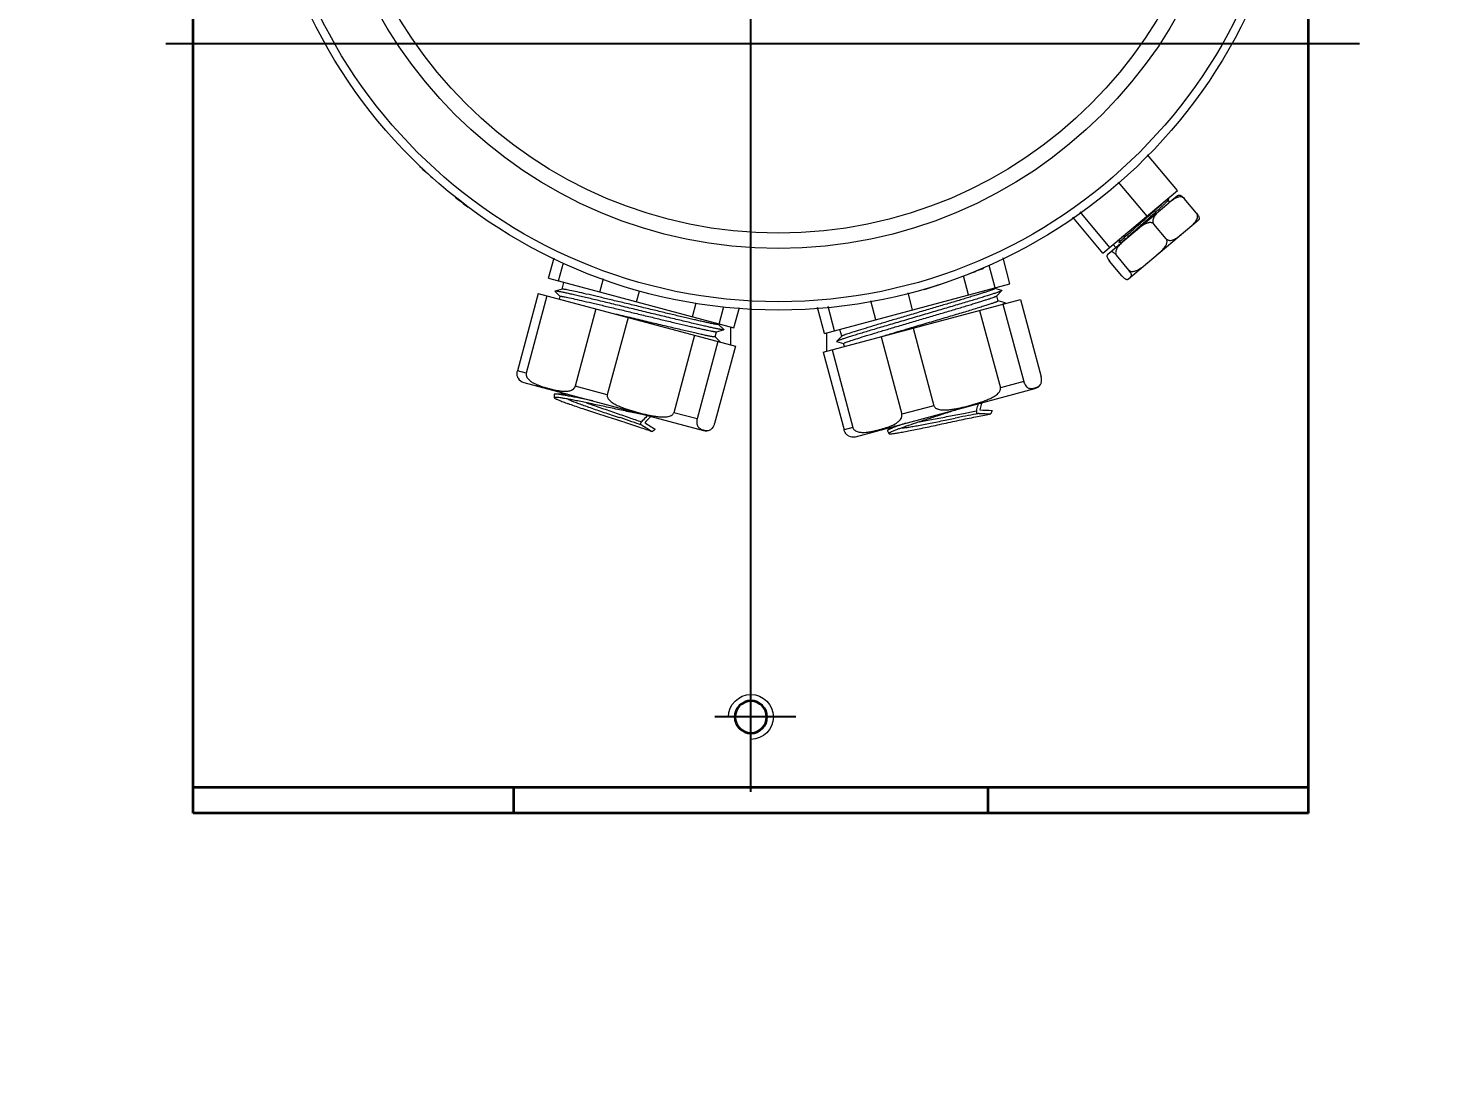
# Model space of a CAD drawing. Header units: millimetres. Extents: x 8981 to 59433, y 5244 to 14154.
# Drawn here: x 12041.1 to 12262.2, y 12039.6 to 12204.3 of the extents above; entities that cross this region are included whole.
import ezdxf

# ---------------------------------------------------------------- set-up
doc = ezdxf.new("R2010")
doc.units = ezdxf.units.MM
for name, color, linetype in [('02___PRT_ALL_AXES', 7, 'Continuous'), ('1', 4, 'Continuous'), ('2', 3, 'Continuous'), ('4标注层', 3, 'Continuous')]:
    doc.layers.add(name, color=color, linetype=linetype)
doc.styles.get("Standard").update_dxf_attribs({"font": 'gbenor.shx', "bigfont": 'gbcbig.shx'})
doc.dimstyles.new('1-20英寸竖', dxfattribs={"dimscale": 20, "dimtxt": 3.5, "dimasz": 2.5, "dimexe": 1.5, "dimexo": 1, "dimgap": 0.5, "dimtad": 1, "dimdec": 0, "dimrnd": 1e-09, "dimzin": 12, "dimdsep": 46, "dimtxsty": 'Standard', "dimsah": 1, "dimcen": 0.09, "dimclrt": 1, "dimadec": 0, "dimazin": 3, "dimtfac": 1, "dimtdec": 0, "dimtofl": 0, "dimtmove": 0, "dimatfit": 3, "dimfxl": 0, "dimfrac": 2, "dimtolj": 1, "dimtzin": 12, "dimarcsym": 0})

# ---------------------------------------------------------------- blocks, each defined once
blk = doc.blocks.new('油面温度计底板')
at = {"ltscale": 40}
for p, q in [((8364.366988367601, 7430.049955558659), (8364.366988367603, 7663.479647320791)), ((8277.366988367601, 7651.737153375858), (8451.366988367601, 7651.737153375858)), ((8269.40402811715, 7546.737153375858), (8455.673431827667, 7546.737153375858))]:
    blk.add_line(p, q, dxfattribs=at)
at = {"ltscale": 5}
for p, q in [((8292.366988367603, 7645.050743415648), (8292.366988367603, 7656.394653179698)), ((8436.3669883676, 7645.050743415648), (8436.3669883676, 7656.394653179698)), ((8357.340258921224, 7441.737153375858), (8369.972183703865, 7441.737153375858))]:
    blk.add_line(p, q, dxfattribs=at)
at = {"layer": '1', "lineweight": 35}
for p, q in [((8277.366988367601, 7666.73715337586), (8451.366988367601, 7666.73715337586)), ((8277.366988367601, 7426.737153375857), (8277.366988367601, 7666.73715337586)), ((8327.3669883676, 7662.737153375857), (8327.3669883676, 7666.73715337586)), ((8401.366988367603, 7662.737153375857), (8401.366988367603, 7666.73715337586)), ((8451.366988367601, 7426.737153375857), (8451.366988367603, 7666.73715337586)), ((8277.366988367601, 7662.737153375857), (8451.366988367601, 7662.737153375857)), ((8277.366988367601, 7430.737153375858), (8451.366988367601, 7430.737153375858)), ((8327.3669883676, 7426.737153375857), (8327.3669883676, 7430.737153375858)), ((8401.366988367603, 7426.737153375857), (8401.366988367603, 7430.737153375858)), ((8277.366988367601, 7426.737153375857), (8451.366988367601, 7426.737153375857))]:
    blk.add_line(p, q, dxfattribs=at)
for centre in [(8292.366988367603, 7651.737153375858), (8364.366988367601, 7651.737153375858), (8436.3669883676, 7651.737153375858), (8364.366988367601, 7441.737153375858)]:
    blk.add_circle(centre, 2.5, dxfattribs=at)
at = {"layer": '2', "lineweight": 9}
for centre in [(8292.366988367603, 7651.737153375858), (8364.366988367601, 7651.737153375858), (8436.3669883676, 7651.737153375858), (8364.366988367601, 7441.737153375858)]:
    blk.add_arc(centre, 3.5, 0, 270, dxfattribs=at)
blk = doc.blocks.new('657965987967')
at = {"color": 7, "linetype": 'Continuous', "lineweight": 5}
for p, q in [((-4.876562951048982, -63.94876625194956), (-7.212411660799262, -61.16501019634961)), ((-63.9822281564484, -62.06935593369781), (-63.97268846114821, -62.05758967004658)), ((-63.9822281564484, -62.06935593369781), (-63.97174744409858, -62.0584884230484)), ((-10.69909071055008, -68.83444721064734), (-4.876562951048982, -63.94876625194956)), ((-7.244336315397959, -65.93556403440016), (-9.468673416849924, -63.28470233684857)), ((-5.611841025351168, -64.7119787310985), (-5.53543705409902, -64.50162727594943)), ((-60.21592562160004, -65.25020965769727), (-60.20609687495016, -65.2400181740486)), ((-10.69909071055008, -68.83444721064734), (-13.05140990805012, -66.03106239229965)), ((-10.15560019515033, -68.37840451374723), (-12.47111761245105, -65.61887834859954)), ((-9.393909408448962, -67.75721673669977), (-9.445744906799519, -67.98907297229744)), ((-9.445744906799519, -67.98907297229744), (-9.204642212851468, -67.97511684884739)), ((-9.390282272150216, -67.75389207524859), (-9.39391162434913, -67.75722662339831)), ((-19.9791559355981, -69.9820420484466), (-19.98306764600056, -69.96843436229756)), ((-53.43655638604832, -71.7875802686467), (-53.4399481094988, -71.80008352004734)), ((-53.4399481094988, -71.80008352004734), (-53.03769192199979, -72.20279266874786)), ((-52.88517371430135, -71.63953562270035), (-53.43655638604832, -71.7875802686467)), ((-52.87853057100074, -71.63775169584915), (-52.88517371430135, -71.63953562270035)), ((-24.61700733374892, -71.6533288599494), (-24.62242736930057, -71.63918410964834)), ((-24.61700733374892, -71.6533288599494), (-24.6211785177984, -71.63881854149804)), ((-18.57503520254977, -71.74167969259724), (-19.12477945840146, -71.59398653244716)), ((-18.98010112574775, -72.16306087204794), (-18.57164505530091, -71.75415303159753)), ((-18.31626240275, -72.70748090699999), (-18.86592118155022, -72.55989726074768)), ((-18.36944993315046, -72.77661867374991), (-18.31292701264829, -72.72003597464936)), ((-18.31626240275, -72.70748090699999), (-18.31292701264829, -72.72003597464936)), ((-40.83968405134874, -74.95813575240027), (-40.28149679780108, -74.80823920994953)), ((-40.27819608194841, -74.79574190789936), (-40.68044199295036, -74.39296375135018)), ((-26.61093966634871, -74.94624122054665), (-26.6383180076009, -74.95437552484873)), ((-40.53699287059862, -75.7615366944483), (-40.93921951335142, -75.35889611819948)), ((-31.0711012397478, -75.31181368624675), (-31.47459031774997, -75.71571544640028)), ((-31.47459031774997, -75.71571544640028), (-31.47127601075044, -75.72823944144693)), ((-31.47127601075044, -75.72823944144693), (-30.92155735915003, -75.87586770084818)), ((-31.06624007234859, -75.3069471885974), (-31.0711012397478, -75.31181368624675)), ((-53.49626818850084, -79.84914039854993), (-53.49642449874955, -80.09946126509749)), ((-49.04805956074779, -81.43611151994992), (-48.41970596169995, -81.64842741364919)), ((-48.28398965949964, -81.68479248629956), (-48.41958604750107, -81.64845954454722)), ((-22.86233305235146, -81.83047275794888), (-22.21200497274913, -81.70016692534773)), ((-22.07628866985033, -81.66380185064918), (-22.21188505855025, -81.70013479439876)), ((-20.34820836005019, -81.33173517594696), (-20.41316261329848, -81.34677652344908)), ((-46.62139488460161, -82.261254462348), (-46.68516759200065, -82.24180352469921)), ((-27.50808028590109, -82.68021976559976), (-27.38305522130031, -82.89708215024802))]:
    blk.add_line(p, q, dxfattribs=at)
for points in [[(-52.48088940230082, -79.81891399889719), (-52.6891215047508, -79.8203481247001), (-53.05086781795035, -79.82245739779682), (-53.4052827757514, -79.82420211844874)], [(-26.94038756009832, -82.32012782299716), (-27.13569375050065, -82.43441142379743), (-27.44175374719998, -82.61312987514975)]]:
    blk.add_lwpolyline(points, dxfattribs=at)
at = {"color": 7, "linetype": 'Continuous', "lineweight": 5, "ltscale": 10}
for radius in [40.5, 39.85, 35.7]:
    blk.add_circle((-35.99965372174847, -32.77006113874813), radius, dxfattribs=at)
at = {"color": 7, "linetype": 'Continuous', "lineweight": 5, "ltscale": 5}
blk.add_circle((-35.99965372174847, -32.77006113874813), 34.5, dxfattribs=at)
at = {"color": 7, "linetype": 'Continuous', "lineweight": 5}
for centre, radius, start, end in [((-27.27353299875176, -22.42698630954692), 54.02819421, 227.2004214316178, 228.6180103861115), ((-27.42500779615148, -22.61109711964673), 53.78975934015001, 231.0823270646602, 232.4384995718686), ((24.53245266660088, -104.7280174758489), 50.1780618883, 132.1580027763769, 132.5355190680395), ((22.67498415105001, -102.7001280629993), 47.13954794995, 132.0682439655749, 132.5537818481088), ((-40.51025167564876, -20.26471792919983), 53.78975934010001, 291.0823270647305, 292.4384995718519), ((-40.59395891565146, -20.04148150135006), 54.02819421020001, 287.2004214316312, 288.6180103861021), ((-20.30874079400019, -67.96003755839774), 5.17112488745, 289.6114078598742, 290.6187149294539), ((-19.71265866615067, -69.54586333889893), 3.4769711553, 290.6276887123602, 291.1484315170707), ((-13.43566688600185, 164.5497757222001), 245.97865889375, 268.3896505382065, 268.6037810284994), ((-15.03679366715005, 75.05148155105053), 156.19902719655, 268.0729131607698, 268.4245180303494), ((32.62556476470127, -100.2700583776968), 55.38455776255, 159.7367451732373, 160.0312933978304), ((82.30580040075074, 127.222115695753), 245.9786658573, 238.3896506298254, 238.6037811151033), ((36.17003553605173, 50.51488032700217), 156.1990314175, 238.0729132590912, 238.4245181212431), ((-10.21392029710114, -125.1492132407475), 55.3845621059, 129.7367453720225, 130.0312935726881)]:
    blk.add_arc(centre, radius, start, end, dxfattribs=at)
for points, start_tangent, end_tangent in [([(-9.445744906799519, -67.98907297229744), (-9.041262233200541, -67.62388358120006), (-8.554474979147926, -67.1896324479494), (-8.01601908224984, -66.71202617279778), (-7.459693837899977, -66.21942573599881), (-6.920362076798483, -65.74108452424844), (-6.431890536998253, -65.30542010624777), (-6.024959403101093, -64.93817621354901), (-5.86040971069815, -64.78720856364816), (-5.725354067199078, -64.66098935959963)], (0.7389114239949591, 0.673802573080352), (0.7260887418566471, 0.6876010027253691)), ([(-8.909233166650665, -67.70621148659848), (-8.42787447019873, -67.27387934299986), (-7.886251847001404, -66.79097976004778), (-7.60567535365044, -66.54133600799832), (-7.325707012299972, -66.29220255609835), (-7.051718901300774, -66.04808711339865), (-6.788973077451374, -65.81340506979905), (-6.542492667998886, -65.59237132954877), (-6.317059231798339, -65.38899809709983), (-6.116915615850303, -65.20684554370018), (-5.946063729050366, -65.04927166979905), (-5.872638480348542, -64.98055451144683), (-5.807704510549229, -64.91896238224945), (-5.751628267200431, -64.86480276805014), (-5.704697308850882, -64.81831695929941), (-5.667086866651516, -64.77965199224855), (-5.638963585250167, -64.74894769844832), (-5.620494109251013, -64.72634390930034), (-5.614931624299061, -64.71812340099859), (-5.611840147950716, -64.71197631504765)], (0.7418384632945362, 0.6705786265433443), (0.3413395155560424, 0.939940069962839)), ([(-40.28149679780108, -74.80823920994953), (-40.29071941284928, -74.8097073014469), (-40.30368784919847, -74.81017170364794), (-40.34078616524857, -74.80810980979732), (-40.39263970429965, -74.80209426739748), (-40.45909642455081, -74.79216581544824), (-40.54000428444851, -74.77836519304765), (-40.63521124225008, -74.76073313914821), (-40.7445652223505, -74.7393104019502), (-40.86786761930125, -74.7141501972983), (-41.15494253674842, -74.65298584994889), (-41.49355701934837, -74.57801151699823), (-41.88080623624774, -74.4900055463986), (-42.31347034679857, -74.38983069254755), (-42.78732492830022, -74.27861888594998), (-43.2979457388501, -74.15755559834724), (-43.84090348050086, -74.02782765644952), (-44.41141599205002, -73.890716436199), (-45.6136133307009, -73.60010292339939), (-46.86097007774879, -73.29738898389769), (-48.1082530261483, -72.99469481879714), (-49.31021870705081, -72.70414337859984), (-49.88060302244776, -72.56706650834894), (-50.42341828385179, -72.43737674369913), (-50.93370540179967, -72.31640286854963), (-51.40718627484966, -72.2052911967985), (-51.83964563805057, -72.10517120514851), (-52.22687185265022, -72.01717139884931), (-52.56515276210121, -71.94228644724717), (-52.85178078365061, -71.88124184484695), (-52.97491646229901, -71.85612631129698), (-53.08416871989903, -71.83473082914861), (-53.17921984380155, -71.81714052914685), (-53.25986735495098, -71.8034096654992), (-53.32601597060057, -71.79356376909709), (-53.37757448490083, -71.78762727844878), (-53.41445169199869, -71.78562463214985), (-53.42735630349853, -71.78610613759884), (-53.43655638604832, -71.7875802686467)], (-0.9657947184042078, -0.2593078516010149), (-0.9658061019793113, -0.2592654496495927)), ([(-52.66145507435067, -71.65905897554694), (-52.74342767269991, -71.6463704380476), (-52.80708901300022, -71.63857212790026), (-52.85217374100102, -71.63567834075002), (-52.86769356419973, -71.63608258694876), (-52.87852550499883, -71.63773399494676)], (-0.9864709119978073, 0.1639363894395423), (-0.9658026568853185, -0.2592782828398056)), ([(-40.68258335565042, -74.3950731977493), (-40.69050804644939, -74.40035097899818), (-40.69906596804867, -74.40175848869694), (-40.71067582934847, -74.40234823364881), (-40.74299568619972, -74.40108934999807), (-40.78735624755063, -74.39660416940023), (-40.84364614394872, -74.38892253319864), (-40.91175400599968, -74.37807428270025), (-40.9915684642001, -74.36408925929936), (-41.08297814919933, -74.3469973042993), (-41.29999439189851, -74.3036503701478), (-41.56089000270003, -74.2485459950476), (-41.86341961285143, -74.18228582375014), (-42.20533641220027, -74.10547188714918), (-42.5840962502989, -74.01878588834734), (-42.99641609325045, -73.92310751354671), (-43.4389000793999, -73.8193466811972), (-43.90815186265172, -73.70841343934808), (-44.91210565439906, -73.46900962114887), (-45.97580938895044, -73.21359585444952), (-47.06544054999904, -72.95123485494696), (-48.14603179789992, -72.69129609279844), (-49.18309643334942, -72.4430202509975), (-50.14344969719969, -72.21529915874999), (-50.99620542754928, -72.01640873794895), (-51.71494313409858, -71.85342833749746), (-52.27575367450117, -71.73276439264737), (-52.49145201850115, -71.68977058834935), (-52.66138623455117, -71.65903924489976)], (-0.252390539778785, -0.9676254520370303), (-0.9863565692725285, 0.1646229578548466)), ([(-18.57164505530091, -71.75415303159753), (-18.57889802844875, -71.76003574359856), (-18.58989682270112, -71.76692214594732), (-18.62305585374997, -71.78368565149867), (-18.67097010694852, -71.80440280844778), (-18.73348754089966, -71.8290328769981), (-18.81045611410082, -71.85753511729854), (-18.9017237850494, -71.88986878964715), (-19.0071384783987, -71.92599314504696), (-19.12650158879842, -71.96585496710031), (-19.40569793379836, -72.05642254719714), (-19.73643384415118, -72.16080011149825), (-20.11580448889799, -72.27820931375027), (-20.5405900268488, -72.40778740074893), (-21.00656603544849, -72.54840244180014), (-21.50930827280172, -72.69886896454773), (-22.04438744124855, -72.85800014209963), (-22.60702137955013, -73.02451459799704), (-23.79346157164764, -73.37393458254883), (-25.02506117194935, -73.73545499445027), (-26.25658697355175, -74.09695563209971), (-27.44279550790088, -74.44631354424928), (-28.00530125014848, -74.61279365004884), (-28.54023793845045, -74.77188664994901), (-29.04264648339813, -74.92226375984683), (-29.50824878360072, -75.06277866599703), (-29.93282957415067, -75.19230189144946), (-30.31217721609937, -75.30970493094719), (-30.64257955309949, -75.41399311519854), (-30.92132900244906, -75.50444094954946), (-31.04052539504846, -75.54425809879831), (-31.14583836665042, -75.58035519654732), (-31.23695020455125, -75.61264711184776), (-31.31365842974992, -75.64107959064859), (-31.3758677595506, -75.66562710209837), (-31.42348698804926, -75.68626520754697), (-31.45642490940008, -75.70296946849703), (-31.46735987810098, -75.70983877024992), (-31.47459031774997, -75.71571544640028)], (-0.7067488351991761, -0.7074645460709164), (-0.7067798946214291, -0.7074335167076695)), ([(-19.125579209649, -71.5968840480491), (-19.12980330254868, -71.60541708599703), (-19.1365109251492, -71.6109149859476), (-19.14627048739931, -71.61723065064871), (-19.1748897460493, -71.63230035374727), (-19.21554970899888, -71.65059635394937), (-19.26813900690104, -71.6720888098971), (-19.33254627024871, -71.69674788019984), (-19.40866012969855, -71.72454372354696), (-19.49636921580168, -71.75544649859876), (-19.70598426025026, -71.82641507325025), (-19.95947867229916, -71.90914108929792), (-20.25460708319952, -72.00302290199761), (-20.58912268295171, -72.10745848044826), (-20.96048132110081, -72.22176612149997), (-21.36539996380088, -72.34506613889971), (-21.80048274944784, -72.47644861424851), (-22.262333332048, -72.61500349934795), (-23.25148472244837, -72.9096506049973), (-24.30038605590016, -73.220307660049), (-25.3752148167514, -73.53791194854784), (-26.44100366595012, -73.85309399990001), (-27.46326590480021, -74.15661313089731), (-28.40881677455036, -74.43957751199923), (-29.24677011375024, -74.69371122089797), (-29.95070543219845, -74.91193490845035), (-30.4967135877996, -75.08784213919716), (-30.70501074059939, -75.15845758579962), (-30.86754376619865, -75.21681057119713)], (0.2652361052749941, -0.9641834931480964), (-0.9365213266909088, -0.3506106168575828)), ([(-18.57503520254977, -71.74167969259724), (-18.56794074974823, -71.74646960244718), (-18.57164505530091, -71.75415303159753)], (0.9657693152152501, -0.2594024475390657), (-0.706748834352507, -0.7074645469137415)), ([(-53.03551947365122, -72.20063083599962), (-53.0307776562513, -72.19635689769711), (-53.02588989245123, -72.19489160404919), (-53.01932599929933, -72.1938763004), (-53.00117514760132, -72.19320228200013), (-52.97633650630087, -72.1943474016989), (-52.90673737429825, -72.20205969424933), (-52.81091482104966, -72.2168503581488)], (0.25865700296792, 0.9659692307811066), (0.9861938733699326, -0.1655948191448231)), ([(-52.81087209580073, -72.21689428234822), (-52.64389168679918, -72.24706044474806), (-52.43249889179788, -72.28912686980038), (-51.88402020464855, -72.40693908294998), (-51.18178734949834, -72.5659496001972), (-50.34844181669905, -72.76009165259893), (-49.40911241255162, -72.98263199704888), (-48.39295463289818, -73.22575844214953), (-47.33160482994936, -73.48099405309767), (-46.25785075140084, -73.73955337959706), (-45.20513217585176, -73.99247626014767), (-44.20590497404919, -74.23106617069789), (-43.29150180170109, -74.44692755164942), (-42.8748902378502, -74.54398217869675), (-42.48965918105023, -74.63262842444965), (-42.13902989004782, -74.71200315519673), (-41.82573978889923, -74.78137288044672), (-41.55195802675007, -74.84015637845005), (-41.31982127935044, -74.88778112864748), (-41.13139730550029, -74.92369307679837), (-41.05401676809925, -74.9371390776978), (-40.98799977315139, -74.94754022659981), (-40.93345154229974, -74.95486832954703), (-40.89047729724916, -74.95909519240013), (-40.85918225959904, -74.96019262114714), (-40.83967165110153, -74.9581324216997)], (0.9863569712460126, -0.1646205493684552), (0.9657697311889255, 0.2594008988399542)), ([(-30.71807480085045, -75.77467013589921), (-30.55838243774997, -75.71730459289756), (-30.3542776894501, -75.64803878684688), (-29.82037509805014, -75.47582781059828), (-29.13271834179977, -75.26241852904786), (-28.31394891094897, -75.01387771129885), (-27.38919561155126, -74.73693860084677), (-26.38761393915047, -74.43941338934746), (-25.34084024549884, -74.12977901194972), (-24.28166227775, -73.81682091924813), (-23.24351981395012, -73.50949927299735), (-22.25886872430056, -73.21651059759824), (-21.35904166379987, -72.94625045290013), (-20.94971815565077, -72.821996444447), (-20.57177515430158, -72.70615081769938), (-20.22843391834977, -72.59957670624863), (-19.92243187194981, -72.5030076007497), (-19.65593816405089, -72.41702472294855), (-19.43108947050132, -72.34220059334984), (-19.24995354990097, -72.2790892662997), (-19.17621703899931, -72.25204357614712), (-19.11384407039805, -72.22804273805014), (-19.0629398657511, -72.20711494609714), (-19.02360964670152, -72.18928839430009), (-18.99595863495051, -72.17459127674738), (-18.98009205214839, -72.16305178749826)], (0.9365204705684658, 0.3506129036505522), (0.7066806720099612, 0.7075326337399905)), ([(-18.8667239708484, -72.5628751733966), (-18.86772775704958, -72.56750021219705), (-18.87291786714923, -72.57324236629938), (-18.88228586614787, -72.58009837459758), (-18.89582236174829, -72.58806494229793), (-18.93536327279799, -72.60731657669749), (-18.99144705709841, -72.63097322814792), (-19.06388578914994, -72.6590227384986), (-19.15246125189879, -72.69145654129898), (-19.25693084244995, -72.72822303494831), (-19.37699784139841, -72.76917505989695), (-19.51235542269933, -72.81415433624716), (-19.66262738830119, -72.86304525414744), (-20.00611149070028, -72.97227323579864), (-20.40353243669961, -73.0960748999496), (-20.85044804040081, -73.23325595994902), (-21.34192419724786, -73.3822267329997), (-21.87240845314955, -73.54170745820011), (-22.43594091014893, -73.7102484793977), (-23.02633786775186, -73.88580621174697), (-23.636999687551, -74.06662558719836), (-24.26103746115041, -74.25114425324864), (-25.52138103430116, -74.62363016605013)], (0.2589671946125436, -0.965886117571459), (-0.9590379878425838, -0.2832774927078588)), ([(-18.31292701264829, -72.72003597464936), (-18.32962978860087, -72.73193395079943), (-18.35945025804904, -72.74734680244728), (-18.40233200204966, -72.76625941209932), (-18.45821860155047, -72.78865666240017)], (-0.7067445447464188, -0.7074688321553091), (-0.9326122881215332, -0.3608799246906251)), ([(-47.73383070125055, -73.81866487149819), (-47.9649635763999, -73.76300618959795), (-48.64896870814846, -73.59870716669684)], (-0.9721898823144576, 0.234194006595862), (-0.9724697788522383, 0.2330290308503968)), ([(-40.94140370564855, -75.36107367160002), (-40.94458498369931, -75.36457687534858), (-40.95194941739828, -75.36695460019837), (-40.96348807440154, -75.36820823889866), (-40.9791911762477, -75.36833963359823), (-41.02305160075048, -75.36524306024876), (-41.08343770364809, -75.35769081144826), (-41.16018073109808, -75.34576627904971), (-41.2530874803997, -75.32957112204895), (-41.36192218309952, -75.30918196494895), (-41.48635442425075, -75.28461973394951), (-41.62603946025047, -75.25590074679712), (-41.78059386260065, -75.22311285354954), (-42.1326055469508, -75.14598149889935), (-42.53860616384918, -75.05450509989896), (-42.99415333009892, -74.94987019534892), (-43.49418108780083, -74.83316665719758), (-44.03324298619918, -74.7060612813475), (-44.60545517934952, -74.57027864139673), (-45.20444292515094, -74.42714019314735), (-45.82361548144763, -74.27842474309728), (-46.45622799815101, -74.1262227895968), (-47.73383070125055, -73.81866487149819)], (-0.2586708891822956, -0.9659655123664657), (-0.9721898823192606, 0.2341940065758646)), ([(-40.27819608194841, -74.79574190789936), (-40.27444706049937, -74.8034373178998), (-40.28149679780108, -74.80823920994953)], (0.7066795368508274, -0.7075337675321909), (-0.9657947182500567, -0.2593078521744269)), ([(-26.6383180076009, -74.95437552484873), (-26.96276399230192, -75.05089196304834), (-27.88992246405178, -75.32765839545027)], (-0.9585780264333066, -0.2848300673020123), (-0.9579750141343802, -0.2868516555542682)), ([(-25.52138103430116, -74.62363016605013), (-25.79751195895005, -74.70522389629696), (-26.61093966634871, -74.94624122054665)], (-0.9590379878441124, -0.2832774927026913), (-0.9585941271006959, -0.2847758758884621)), ([(-40.53699287059862, -75.7615366944483), (-40.53418668525046, -75.76498934374831), (-40.53313547834841, -75.76797174794774), (-40.53383653210039, -75.77048463534811), (-40.53628712864884, -75.77252873420002)], (0.7067773490302314, -0.7074360599313063), (-0.8782724108300248, -0.4781606135681546)), ([(-30.86759351785076, -75.21686207834864), (-30.94492814740079, -75.24685978444904), (-31.00395964644849, -75.27193692205037), (-31.04445106374988, -75.29197319444938), (-31.05768950294805, -75.30008319409899), (-31.06624453550103, -75.30692932619786)], (-0.9362770662159493, -0.3512623738433466), (-0.7067704942282927, -0.7074429082904081)), ([(-30.92075688004843, -75.8729092745998), (-30.91878731465113, -75.86683702639857), (-30.91528703345102, -75.86312416274814), (-30.91011018654899, -75.85896293714904), (-30.89472809549989, -75.84930379354773), (-30.87264463910105, -75.83787617484995), (-30.80851387014991, -75.80975564784967), (-30.71813376405044, -75.77465345904784)], (-0.2589810801272849, 0.9658823945684838), (0.9368663585271276, 0.3496876123915044)), ([(-53.49642449874955, -80.09946126509749), (-53.49330318264765, -80.10951621384811), (-53.48394958144854, -80.12124109829892), (-53.46839961524893, -80.13462629369678), (-53.44668920440017, -80.14966217524852), (-53.38493072925121, -80.18464749764826), (-53.29896151764842, -80.2261200672001), (-53.18907862605192, -80.27400028779812), (-53.05588270345106, -80.32812721604932), (-52.90033094790124, -80.38824437154835), (-52.7234009292988, -80.45408981519722), (-52.52607021770018, -80.52540160799981), (-52.30931702634916, -80.60191763834882), (-51.82241985424844, -80.76925571764878), (-51.27441142544922, -80.95296850844898), (-50.67754653135125, -81.14977234929756), (-50.04487602024892, -81.35617027604894), (-49.39098326829844, -81.56825468494935), (-48.7306231035509, -81.78207203189959), (-48.07851363355076, -81.99367861184874), (-46.85761538239967, -82.39456606109889), (-46.3162818530509, -82.57649031799883), (-45.8375978992517, -82.74162767214875)], (-0.0007377722060043658, -0.9999997278480516), (0.9435239268527306, -0.3313043909404081)), ([(-53.40413936899859, -80.07417603139766), (-53.44438606995027, -80.07589520044712), (-53.46025225300036, -80.0778954894995), (-53.47325952599931, -80.08066182114999), (-53.48339229005069, -80.08419837514884), (-53.49063494630172, -80.08850933119902), (-53.49497667204923, -80.09359758919891), (-53.49642449874955, -80.09946126509749)], (-0.9999898676737355, -0.004501616336346295), (-0.0007377721921787568, -0.9999997278488821)), ([(-53.4052827757514, -79.82420211844874), (-53.44496304809945, -79.82589925859793), (-53.46060514095007, -79.82787269099936), (-53.47342862954974, -79.83060136604763), (-53.48341858260028, -79.83408928469726), (-53.4905600685488, -79.83834044779724), (-53.49484143194786, -79.84335797834865), (-53.49626818850084, -79.84914039854993)], (-0.9999897043404277, -0.004537754173573208), (-0.0005126736887218488, -0.9999998685827225)), ([(-50.47349218044837, -80.3567879330476), (-51.01201048634903, -80.24411552749734), (-51.51570865969916, -80.14077314814858), (-51.9763743982985, -80.0489612745987), (-52.38619240795015, -79.97077400864873), (-52.73918615005095, -79.90781275889822), (-53.02991104704779, -79.86153639549957), (-53.2530702171498, -79.83336421354761), (-53.33817421015192, -79.82637223594793), (-53.4052827757514, -79.82420211844874)], (-0.9784988799418666, 0.2062521319950184), (-0.9999897043411821, -0.004537754036126435)), ([(-46.13968847875003, -81.51804694304883), (-47.14092133994927, -81.31259651184882), (-48.25422340519799, -81.0771172286477), (-49.40874512065056, -80.83059317374864), (-50.53152805009813, -80.59257350074768), (-51.05840711749988, -80.48281123299967), (-51.55119516899867, -80.3821836251991), (-52.00193537924861, -80.29282270219846), (-52.40310166700147, -80.21674507134958), (-52.74894568294985, -80.15549099819691), (-53.03417763219841, -80.11047787894859), (-53.25366152975039, -80.08308189664967), (-53.33765278724968, -80.07628378224763), (-53.40413936899859, -80.07417603139766)], (-0.9805926450239096, 0.1960562789737214), (-0.9999898676743735, -0.004501616203450886)), ([(-52.43905947620078, -80.20973164399766), (-52.3516390206496, -80.25299587379777), (-52.24236736320017, -80.30215487679743), (-51.96134894209899, -80.4171800526492), (-51.60349975240024, -80.55278546359841), (-51.17832229434862, -80.70650147274864), (-50.69697657019788, -80.87515389295004), (-50.17216715724862, -81.05546907394819), (-49.61767492130093, -81.24378277059805), (-49.04805988414955, -81.43611246789806)], (0.8843729224293674, -0.4667810343981625), (0.9475205756690559, -0.3196947898915012)), ([(-50.98018401510126, -80.49913687469962), (-50.48989662604799, -80.67380301384765), (-49.95227576480102, -80.86117964689765), (-48.80346892834859, -81.25567928249802), (-47.67596824929933, -81.64431458614854), (-46.70873451845182, -81.9871883857486)], (0.9402969969642024, -0.3403550462386244), (0.940155051928841, -0.3407469417803591)), ([(-20.56087973760077, -81.1380568075474), (-20.52351399599866, -80.9917699639991), (-20.40679428005024, -80.56940272604697)], (0.2434910385318384, 0.9699031467908067), (0.2833716567483251, 0.9590101689511267)), ([(-20.15210669755106, -80.49950935175002), (-20.18788887824849, -80.63488944654819), (-20.28944289484934, -81.05926682059726)], (-0.2621595804536868, -0.9650245356344307), (-0.2181909593515966, -0.975906094487163)), ([(-46.68516759200065, -82.24180352469921), (-47.43184275244857, -81.97747477194935), (-48.28398965949964, -81.68479248629956)], (-0.940229000605957, 0.3405428407991134), (-0.9466451504795351, 0.3222777669551249)), ([(-46.70873451845182, -81.9871883857486), (-46.58380827269866, -81.85950321474957), (-46.21555670880116, -81.50082978254795)], (0.6958209946686982, 0.7182152486394182), (0.7320074401646738, 0.6812966369677542)), ([(-45.96041915155001, -81.56489450039953), (-46.07719026575069, -81.68027322114722), (-46.43426832270052, -82.054672677099)], (-0.7175966806933244, -0.6964589032082049), (-0.6769119569292376, -0.736063993526511)), ([(-27.38305522130031, -82.89708215024802), (-27.37532460795046, -82.9042293331986), (-27.36136170955069, -82.90970658039805), (-27.34120244635051, -82.91352351659953), (-27.31488273850118, -82.9156897665489), (-27.24390566970033, -82.91510870704951), (-27.14871786475123, -82.90804040019793), (-27.02961638004854, -82.89456444199823), (-26.887201864698, -82.87484177589795), (-26.72243151670045, -82.84912888229883), (-26.53628290594861, -82.81768770034978), (-26.32973360240067, -82.78078016909785), (-26.10376181934771, -82.73866840004848), (-25.59842746430149, -82.64013884274755), (-25.03198185314977, -82.5252345732988), (-24.41667977680117, -82.39723925314684), (-23.76557208334998, -82.25964984655002), (-23.09324214874869, -82.11637395739672), (-22.41444480054997, -81.97136512999714), (-21.74389814609822, -81.82856706934763), (-20.48612552204941, -81.56529665889684), (-19.92635480379977, -81.45218092164941), (-19.42923365929892, -81.35585208754856)], (0.4993609344512627, -0.8663940541929802), (0.9827678850058097, 0.1848439455356806)), ([(-21.80461643114904, -80.94399469494965), (-22.7051395355993, -81.23633117584905), (-23.61781470934875, -81.5319237939475), (-24.50348227645009, -81.82027974554876), (-25.3236959085516, -82.09109736764731), (-26.04339151610111, -82.33498126554696), (-26.35523304954768, -82.44405997279682), (-26.63077905544924, -82.54341332249896), (-26.867193311351, -82.63228135114696), (-27.06163960745107, -82.70990409854858), (-27.21160970949859, -82.77560948539758), (-27.26948487230038, -82.80387759794758), (-27.31577657144953, -82.82904193069771)], (-0.9507942424065715, -0.309823027882881), (-0.8637658208330182, -0.503893447824661)), ([(-25.00408923600116, -81.98509113969703), (-24.49215483729859, -81.89121275979778), (-23.93287320300078, -81.78467525459928), (-22.74072749220068, -81.5519185448502), (-21.56996561789856, -81.32473625254715), (-20.56087973760077, -81.1380568075474)], (0.9844986095878201, 0.1753923821597134), (0.9845716291761453, 0.1749820191374917)), ([(-20.41316261329848, -81.34677652344908), (-21.19196665375057, -81.49119869064816), (-22.07628866985033, -81.66380185064918)], (-0.9845336201294153, -0.1751957500479885), (-0.9809576321242737, -0.1942218421731871)), ([(-20.56087910879796, -81.1380537285986), (-20.56804468769769, -81.2152563440468), (-20.56072924824912, -81.25177665439696), (-20.544926852348, -81.28460007104877), (-20.52075919475101, -81.31170658140036), (-20.48936290634811, -81.3313723975989), (-20.41316261329848, -81.34677652344908)], (-0.243488128151571, -0.9699038774276766), (0.9999942971813294, -0.003377218486641652)), ([(-46.70873243439928, -81.98718603369707), (-46.75353931499922, -82.05046267054786), (-46.76546411345043, -82.08574790694911), (-46.76819054520092, -82.12207501759985), (-46.76081399464965, -82.15763377304756), (-46.74345691909912, -82.19036301374945), (-46.68516759200065, -82.24180352469921)], (-0.6958188395531261, -0.7182173365512842), (0.8643318565165463, -0.5029219042855715)), ([(-27.44175374719998, -82.61312987514975), (-27.47526930099775, -82.63443977784846), (-27.48782903454776, -82.64396986680003), (-27.49757016394869, -82.6527447130502), (-27.50447775769862, -82.66076031574994), (-27.50853688440111, -82.66801267389746), (-27.50973588860143, -82.6744986645499), (-27.50808028590109, -82.68021976559976)], (-0.8637476105538371, -0.5039246622883046), (0.4995559459304079, -0.866281626770676)), ([(-26.08468901654851, -82.09084794750015), (-26.57121529210053, -82.26087665334853), (-26.96631283270108, -82.40640710294974), (-27.12621842380031, -82.46908586799691), (-27.2592699820998, -82.52456911650006), (-27.36461692054945, -82.57262893424922), (-27.44175374719998, -82.61312987514975)], (-0.9459107329796514, -0.3244270106416257), (-0.8637476104659877, -0.5039246624389713)), ([(-27.31577657144953, -82.82904193069771), (-27.34977165234886, -82.85065412519907), (-27.36251202540006, -82.86031951789846), (-27.37239348840012, -82.86921886784694), (-27.37940044244897, -82.87734799549798), (-27.38351728874841, -82.88470272104678), (-27.38473320455159, -82.89128014459857), (-27.38305522130031, -82.89708215024802)], (-0.863765820857145, -0.5038934477836788), (0.4993609343961609, -0.8663940542255119)), ([(-26.41221506039801, -82.46389658839689), (-26.31487461004872, -82.45765428259983), (-26.19566307720015, -82.44559139929697), (-25.89478139749917, -82.40469691304679), (-25.51707220299795, -82.34321004889716), (-25.07199971875161, -82.26374328884776), (-24.57081588374785, -82.16912770709678), (-24.02616000975104, -82.0628805280976), (-23.45179879925126, -81.94871885534667), (-22.8623328583999, -81.8304737405997)], (0.9992799344209978, 0.0379422279735177), (0.9804242840875713, 0.1968964783111992))]:
    blk.add_spline(points, degree=3, dxfattribs=dict(at, start_tangent=start_tangent, end_tangent=end_tangent))
at = {"layer": '02___PRT_ALL_AXES', "color": 7, "linetype": 'Continuous', "lineweight": 5}
for p, q in [((-10.29923876119938, -68.90664649364771), (-5.543165726299776, -64.91582731264862)), ((-5.480444220549543, -64.86319771959825), (-5.610478968548705, -64.70822834349747)), ((-4.874175113847741, -64.35447752924665), (-5.480444220549543, -64.86319771959825)), ((-4.874156905800191, -64.35446225084888), (-4.863189350799075, -64.34552077065018)), ((-3.390227318999678, -65.72011205839954), (-4.354408740848157, -64.57104539984721)), ((-8.692269724750076, -70.82175759119855), (-3.267206077449373, -66.26958862679749)), ((-3.256383944601112, -66.26024173195037), (-3.267187869398185, -66.26957334839972)), ((-5.758000683450518, -67.70690984089742), (-6.722182105298998, -66.55784318234873)), ((-9.693688635201397, -68.39852959969721), (-9.894449038099992, -68.15927267134975)), ((-53.9370936601008, -70.78922327009786), (-53.51129038790168, -69.20010378364896)), ((-53.15556133025166, -70.9986342213997), (-52.77512003055017, -69.57880792549986)), ((-17.94510850295046, -71.2262631791491), (-18.48612158235119, -69.20717493079792)), ((-10.29923876119938, -68.90664649364771), (-10.31042122110011, -68.91625147644663)), ((-9.212755078449845, -70.60579301699909), (-10.17693650029832, -69.45672635849769)), ((-8.669264563148317, -70.1497503201972), (-9.633445985000435, -69.00068366164851)), ((-21.17958872934832, -72.09293956584952), (-21.57676187059769, -70.61066926109925)), ((-19.09412389835052, -71.5341409342982), (-19.55965398835178, -69.79675903009775)), ((-53.9370936601008, -70.78922327009786), (-39.47495529570006, -74.66434146699976)), ((-52.88517371430135, -71.63953562270035), (-52.74306090249956, -71.10916337509843)), ((-49.94050479874932, -71.86010600069858), (-49.65609830044923, -70.79868647199692)), ((-47.0735076036508, -72.62831556429956), (-46.84816186930038, -71.78731381304897)), ((-32.40724680674975, -75.10138155714958), (-17.94510850295046, -71.2262631791491)), ((-19.12555971110123, -71.59689029299989), (-19.13914125084921, -71.54620329784666)), ((-8.703629240699229, -70.83108831469872), (-8.692269724750076, -70.82175759119855)), ((-54.74401439844951, -71.96557824874981), (-56.36163339190171, -78.00261467334713)), ((-54.0619527232011, -72.14833611914946), (-55.67957171664966, -78.18537254374678)), ((-54.74401439844951, -71.96557824874981), (-39.3643189086506, -76.08655513014673)), ((-53.09120307815101, -72.40844769599789), (-53.0355155174002, -72.20061888464988)), ((-42.70943561655076, -73.79766509914771), (-42.41538344010041, -72.70024740869849)), ((-32.50686196874813, -76.5647269082474), (-17.12716655099939, -72.44374983629677)), ((-28.41065788124979, -74.03049875484794), (-28.80796807570005, -72.54771696064927)), ((-25.54366068619856, -73.2622891521496), (-25.89947450314867, -71.93437394319699)), ((-18.86672285494933, -72.56288256639891), (-18.97517599415005, -72.15812995094893)), ((-18.49304838099852, -72.80973677889779), (-16.87542931065036, -78.84677318289687)), ((-17.12716655099939, -72.44374983629677), (-15.50954748069853, -78.4807862402995)), ((-50.24008287155084, -73.17240303339713), (-51.8577018649994, -79.20943945804902)), ((-47.73798687989984, -73.8428376166994), (-49.3556058733484, -79.87987404129672)), ((-40.62397075129775, -74.35646371144685), (-40.2560936880509, -72.98352778544722)), ((-39.47495529570006, -74.66434146699976), (-39.04580472900125, -73.06272970729697)), ((-32.40724680674975, -75.10138155714958), (-32.95395171560085, -73.06105111249781)), ((-31.6257144427509, -74.89197058604987), (-32.13202479419851, -73.00239467814754)), ((-20.31308266750057, -73.29741350859695), (-18.69546359714877, -79.33444991259967)), ((-40.94140643575156, -75.36108063205029), (-40.83295330169858, -74.95632801524698)), ((-40.68256959189966, -74.39508835534798), (-40.66898805329765, -74.34440136199919)), ((-39.73940125574882, -74.59348338734708), (-39.73794721585, -75.98644172949935)), ((-32.23741485070059, -76.49252876870014), (-32.23891408249983, -75.05627693849965)), ((-31.0711012397478, -75.31181368624675), (-31.21321405885101, -74.78144143849931)), ((-25.50083438479851, -74.68746742714939), (-23.88321531450129, -80.7245038311994)), ((-42.55023512660046, -75.23289147409741), (-44.16785412009995, -81.26992789869837)), ((-40.73020081024879, -75.7205681869491), (-42.34781980370099, -81.75760461155005)), ((-39.3643189086506, -76.08655513014673), (-40.98193790209916, -82.12359155474769)), ((-30.85405066390013, -76.12185744259841), (-30.92075942950032, -75.87289694629726)), ((-28.00293037634765, -75.35790204454679), (-26.38531130605043, -81.39493844854951)), ((-32.50686196874813, -76.5647269082474), (-30.8892428984509, -82.60176331225011)), ((-31.82480026370104, -76.38196902054915), (-30.20718119340017, -82.41900542454823)), ((-55.67957171664966, -78.18537254374678), (-56.36163339190171, -78.00261467334713)), ((-55.86884795564765, -78.9111132636499), (-41.86295189680095, -82.66398170634784)), ((-49.3556058733484, -79.87987404129672), (-51.8577018649994, -79.20943945804902)), ((-30.00822890669951, -83.14215345525008), (-16.00233289559765, -79.38928483424752)), ((-16.87542931065036, -78.84677318289687), (-18.69546359714877, -79.33444991259967)), ((-42.34781980370099, -81.75760461155005), (-44.16785412009995, -81.26992789869837)), ((-23.88321531450129, -80.7245038311994), (-26.38531130605043, -81.39493844854951)), ((-30.20718119340017, -82.41900542454823), (-30.8892428984509, -82.60176331225011))]:
    blk.add_line(p, q, dxfattribs=at)
for centre, radius, start, end in [((-55.6747478995494, -78.18666508164824), 0.75, 212.6441997287918, 255.000000364706), ((-16.35069522860067, -78.07957143944805), 1.3123299494, 281.7900097531424, 283.2029837119467), ((-16.19643296089998, -78.66483665469787), 0.75, 285.000000364695, 327.3557983178505), ((-41.50978581399977, -81.35555531844875), 1.31233009815, 251.790010567977, 253.2029837928472), ((-41.496411308799, -81.31193245509712), 1.35795677715, 253.1946441605729, 254.825116348722), ((-41.66882339444783, -81.93954114645021), 0.75, 255.000000364706, 297.3558010006734), ((-30.20235741819852, -82.4177128978481), 0.75, 242.6442024116476, 285.000000364695)]:
    blk.add_arc(centre, radius, start, end, dxfattribs=at)
for points, start_tangent, end_tangent in [([(-4.354408740848157, -64.57104539984721), (-4.432878562900441, -64.50295336489944), (-4.522793382249802, -64.46239634889935), (-4.61394186644975, -64.44525976789737), (-4.702307701700192, -64.44531399869811), (-4.867560005699488, -64.4795948414976), (-5.018807118449331, -64.54269811574704), (-5.159189565449196, -64.62334566774734), (-5.291720781249751, -64.7150395301469), (-5.418990498550556, -64.81353276454684), (-5.543165726299776, -64.91582731264862)], (-0.6427876145594081, 0.7660444390301616), (-0.7660444390301544, -0.6427876145592932)), ([(-4.863480477200937, -64.34575135179693), (-4.834830037551001, -64.3253164898997), (-4.802678840151202, -64.30909609689843), (-4.764860987001157, -64.29978680334898), (-4.718570931800059, -64.30102450794948), (-4.659999005849386, -64.31804710194774), (-4.583635917999345, -64.35916381029892), (-4.481771032449615, -64.43854447374906), (-4.354408740848157, -64.57104539984721)], (0.7834863795312913, 0.6214089580046406), (0.6427876145659047, -0.7660444390246374)), ([(-6.176212734400906, -65.44701683054882), (-6.29849718819969, -65.55152526339953), (-6.417578506301652, -65.65974089729934), (-6.530881476101058, -65.77431874449758), (-6.634675020748546, -65.898545529697), (-6.723086552399764, -66.03651736889879), (-6.785566243797803, -66.19328744524682), (-6.800986117399589, -66.28030078854863), (-6.799958845298534, -66.37305890829884), (-6.775635433998104, -66.46869695849819), (-6.722182105298998, -66.55784318234873)], (-0.7660444390230052, -0.6427876145679554), (0.6427876145679187, -0.766044439023102)), ([(-3.93619668989777, -66.83093841019945), (-3.81389337094879, -66.72641347334866), (-3.694794786701095, -66.61817987434915), (-3.581478368148964, -66.50358155599679), (-3.477676666600019, -66.37933193709978), (-3.389267915499659, -66.24133715134667), (-3.326816170898383, -66.08454914765025), (-3.311419521898642, -65.9975367891966), (-3.312469791151671, -65.90479480824797), (-3.336805375998665, -65.80919713524781), (-3.390227318999678, -65.72011205839954)], (0.7660444390345493, 0.6427876145540757), (-0.642787614554171, 0.7660444390346005)), ([(-3.390227318999678, -65.72011205839954), (-3.28183555394935, -65.86857947019962), (-3.221353165248729, -65.9826865863979), (-3.194130499450694, -66.0650294017978), (-3.187544194999646, -66.12566742779745), (-3.194373903599626, -66.17146492339816), (-3.210116641548666, -66.20708902234765), (-3.231680767497892, -66.23593277054897), (-3.256785743949877, -66.26059881904803)], (0.6427876145840004, -0.766044439009515), (-0.7480788797815059, -0.6636098173059733)), ([(-6.722182105298998, -66.55784318234873), (-6.759812258598686, -66.5210690105996), (-6.803529801400146, -66.4921591138991), (-6.900967906349251, -66.45792230484949), (-7.00244858205042, -66.44946327384969), (-7.102708533351688, -66.4595073807468), (-7.200039199600724, -66.48275892074889), (-7.294067188751796, -66.51570202179937), (-7.472819277150847, -66.60187294514981), (-7.641239867651166, -66.70603913154991), (-7.801999465598783, -66.82141533309914), (-7.957556190100149, -66.94364262204908), (-8.110030637100863, -67.06968274044993)], (-0.6427876145588101, 0.7660444390310138), (-0.766044439030678, -0.642787614558736)), ([(-5.758000683450518, -67.70690984089742), (-5.679518417600775, -67.77501078014757), (-5.589593935750599, -67.81556727759744), (-5.498442663600144, -67.83269967024899), (-5.410076790700259, -67.83264177129968), (-5.244825954800035, -67.79835161180017), (-5.093582364399481, -67.7352492607497), (-4.953204325051047, -67.65459900644782), (-4.820677955100109, -67.56290814199747), (-4.693413536249864, -67.46441834574944), (-4.5692436979989, -67.36212792809965)], (0.6427876145703657, -0.7660444390210802), (0.7660444390209402, 0.6427876145704743)), ([(-8.888385067748459, -67.7227996645488), (-9.038953996248893, -67.85104165034863), (-9.1863073725508, -67.98298049820005), (-9.327823261548474, -68.12123200049973), (-9.459639073949802, -68.26897293534785), (-9.575552291800705, -68.43002385054933), (-9.624338205798267, -68.51690151824732), (-9.664166767997813, -68.6087243273978), (-9.691496771400125, -68.7057325607966), (-9.700812930350367, -68.8071680890971), (-9.684025621998444, -68.9091210726474), (-9.633445985000435, -69.00068366164851)], (-0.7660444390189349, -0.6427876145728624), (0.6427865007566154, -0.7660453736201184)), ([(-6.503061600698857, -68.98479383799713), (-6.352464681200217, -68.85652725929685), (-6.205086994348676, -68.72456313774819), (-6.063552308351063, -68.58628508979746), (-5.931721745848336, -68.43851647074916), (-5.815820593950775, -68.2774469938995), (-5.767047273649951, -68.19056811034898), (-5.727243529599946, -68.09875203609772), (-5.699937243800377, -68.001756616497), (-5.690642666249914, -67.90034235470011), (-5.707438205401559, -67.79843302514928), (-5.728320222548064, -67.75035569114698), (-5.758000683450518, -67.70690984089742)], (0.7660444390364001, 0.6427876145518683), (-0.6427876145519764, 0.7660444390359952)), ([(-10.31040845310054, -68.91626666649972), (-10.33550795985138, -68.94093336539663), (-10.35706492514873, -68.96977947244886), (-10.37279979039886, -69.00540624574933), (-10.37961907244971, -69.05120797629934), (-10.3730259972981, -69.11184600539855), (-10.34579425414995, -69.19418880744706), (-10.28530821164895, -69.30829044329948), (-10.17693650029832, -69.45672635849769)], (-0.7480193332255283, -0.663676937312282), (0.6427876145659144, -0.7660444390247994)), ([(-9.633445985000435, -69.00068366164851), (-9.766921124650253, -68.86273773614812), (-9.871752926501358, -68.7829898687487), (-9.949283986399678, -68.74366575474778), (-10.00820763979937, -68.72930129314773), (-10.05452301579862, -68.73101783824677), (-10.09234634185123, -68.74324261514994), (-10.12470758589916, -68.76209827074854), (-10.1539313387002, -68.78471908744905)], (-0.6427878224777602, 0.7660442645658193), (-0.7660444390149009, -0.64278761457741)), ([(-8.669264563148317, -70.1497503201972), (-8.631634840148763, -70.1865263289983), (-8.587925861651456, -70.21543042304984), (-8.490514451299532, -70.24966355879951), (-8.389060327150219, -70.2581320365498), (-8.288809819248854, -70.24810004714891), (-8.191480156150647, -70.22485628399954), (-8.09744881559891, -70.19191889829744), (-7.918688175948773, -70.10575489939947), (-7.750255261100392, -70.00158648124852), (-7.589479067599314, -69.8862023842994), (-7.43390590864874, -69.76396358894999), (-7.281416031350091, -69.63791076209964)], (0.6427894319100901, -0.7660429140878268), (0.7660444390331536, 0.6427876145558468)), ([(-9.212755078449845, -70.60579301699909), (-9.085365251048643, -70.7383191614972), (-8.983494333850103, -70.81769717829957), (-8.907129656650795, -70.85880494949743), (-8.848556558099517, -70.87582087514966), (-8.802268862851633, -70.87704757625033), (-8.764452276398515, -70.8677300652489), (-8.732302158550738, -70.85150221069853), (-8.703651409599843, -70.83106184924691)], (0.6427876145839921, -0.7660444390094755), (0.7834306193375313, 0.621479255232546)), ([(-8.546962302250904, -70.69983018499988), (-8.519610152448877, -70.67497875164918), (-8.495420790499338, -70.64638344749983), (-8.476813981149462, -70.61125590739903), (-8.467081410799437, -70.56593985099971), (-8.470996929598186, -70.5054143590969), (-8.496263391800312, -70.42223048969754), (-8.556598800900247, -70.30514083199887), (-8.669264563148317, -70.1497503201972)], (0.7660444390497991, 0.642787614536373), (-0.642787275298948, 0.7660447237032459)), ([(-56.30597125699933, -78.59170822239685), (-56.34950516450044, -78.50728218014774), (-56.38252638615086, -78.39412052049738), (-56.39530472135084, -78.23383734539675), (-56.36163339190171, -78.00261467334713)], (-0.539519872625861, 0.8419728659772147), (0.2588190389472205, 0.9659258279384378)), ([(-55.67957171664966, -78.18537254374678), (-55.69219840634833, -78.27833183129769), (-55.68328055090024, -78.36717910379957), (-55.6589613947981, -78.44744890849688), (-55.62450626939972, -78.51911245624797), (-55.53725853309879, -78.64141676164945), (-55.43571842024903, -78.74292794754729), (-55.32582078119958, -78.82953714254836), (-55.21052325025084, -78.90500377624994), (-54.9697971441492, -79.03193675999864), (-54.72088909825106, -79.1367975232497), (-54.46720513969922, -79.22712643674822), (-54.21051579430059, -79.30749051809835), (-53.95171855244917, -79.38040325304974), (-53.69113815675155, -79.44666195279933), (-53.42865728075049, -79.50541451484969), (-53.16379629460062, -79.55403400369687), (-52.89580517409922, -79.58768710829827), (-52.62386328414868, -79.59813546445002), (-52.48627795674838, -79.5904385832473), (-52.34779510830049, -79.57039706404976), (-52.20909240860055, -79.53327836584867), (-52.07237098124824, -79.47100029664944), (-51.94545518539962, -79.36881448224813), (-51.89328172889873, -79.2963054683496), (-51.8577018649994, -79.20943945804902)], (-0.2588190389503388, -0.9659258279376105), (0.2588190389502976, 0.9659258279376111)), ([(-15.56520961729984, -79.06987981699785), (-15.5216757067501, -78.98545377454866), (-15.48865448269862, -78.87229211279919), (-15.47587614665099, -78.7120089309974), (-15.50954748069853, -78.4807862402995)], (0.5395199014004384, 0.8419728475389331), (-0.2588190512197852, 0.9659258246499522)), ([(-23.88321531450129, -80.7245038311994), (-23.84357561650177, -80.8102247400966), (-23.78051731039886, -80.87978588699843), (-23.70404055629842, -80.93304746234935), (-23.62047814720063, -80.97308831129703), (-23.44374741580032, -81.02465995925013), (-23.26212774950181, -81.05029881654991), (-23.07926590944771, -81.05846338519768), (-22.8964938959507, -81.0540625552494), (-22.7143259207478, -81.04022157634972), (-22.5329424197007, -81.01907994164867), (-22.17258505180143, -80.96068846784692), (-21.81506337620158, -80.88724549509789), (-21.10641881670017, -80.71251731424854), (-20.40534683900114, -80.50952302519727), (-20.05899988425153, -80.39436982989719), (-19.71771881799941, -80.2647688832003), (-19.55006214489913, -80.1923905482472), (-19.38537467585047, -80.1132991841987), (-19.22488122560026, -80.02573229275004), (-19.07058651600164, -79.92724119864943), (-18.92609246485154, -79.81424006869929), (-18.79880249654889, -79.68122027139907), (-18.74641677534964, -79.60475696944923), (-18.70679392474995, -79.52037389649922), (-18.68694633159976, -79.42856705339727), (-18.69546359714877, -79.33444991259967)], (0.2588190512508631, -0.9659258246415807), (-0.258819051250831, 0.9659258246415712)), ([(-16.87542931065036, -78.84677318289687), (-16.82124358709916, -78.9991579776979), (-16.7605190735012, -79.11179412509955), (-16.64491024619929, -79.25056258975019), (-16.53899388819991, -79.32578613109945), (-16.4401638831514, -79.36565179050012), (-16.34633688350004, -79.38331054959781), (-16.2560691598519, -79.38618953449986), (-16.08255292509784, -79.36421520375006)], (0.2588190512677813, -0.9659258246371638), (0.9789321286297824, 0.2041859141476927)), ([(-16.0509570084505, -79.35721258449848), (-15.91978594219836, -79.319373631497), (-15.79279524249796, -79.26624580869975), (-15.67255444654802, -79.18935947009959), (-15.61664701059999, -79.13674330520007), (-15.56520961729984, -79.06987981699785)], (0.9735993242203602, 0.2282637857339017), (0.5395199014057479, 0.8419728475354743)), ([(-49.3556058733484, -79.87987404129672), (-49.36413734229791, -79.97393037504662), (-49.34430782065101, -80.06570124849895), (-49.30470779625102, -80.15006550289763), (-49.25236105139993, -80.22652309990008), (-49.1250935718017, -80.35955082299915), (-48.9806257550481, -80.47256455804745), (-48.82634503989902, -80.57106620205013), (-48.66585941754965, -80.65864097844678), (-48.50117683320059, -80.73773832684674), (-48.33352329549962, -80.81012088484931), (-47.99224892229904, -80.93973106944759), (-47.64590458124803, -81.05488842744671), (-46.94483629754905, -81.25789166449977), (-46.23619300794962, -81.43262944285016), (-45.87867114774781, -81.50607732810022), (-45.51831259995015, -81.56448014934722), (-45.33692849384897, -81.58562700929906), (-45.1547592793504, -81.59947561354784), (-44.97198442794979, -81.60388718624745), (-44.7891157421509, -81.59573875169735), (-44.60747965754854, -81.57012392824981), (-44.43073341219861, -81.51857038884918), (-44.34713439565166, -81.47854408760031), (-44.27062846374974, -81.42527762809914), (-44.20753652220083, -81.35569436639707), (-44.16785412009995, -81.26992789869837)], (-0.25881903895005, -0.9659258279375796), (0.2588190389502067, 0.9659258279377673)), ([(-42.34781980370099, -81.75760461155005), (-42.37708598764948, -81.9166665800476), (-42.38081508805044, -82.0445746039477), (-42.35007913375011, -82.22255603544909), (-42.29596464179849, -82.34065971344899), (-42.23030817040126, -82.42459939064793), (-42.15788097864788, -82.48680582524685), (-42.08114632310026, -82.53443296184923), (-41.91988967825091, -82.60216075199787)], (-0.2588190389561897, -0.9659258279361017), (0.9498730535370606, -0.3126358619293184)), ([(-30.20718119340017, -82.41900542454823), (-30.17163658349818, -82.5058238738493), (-30.11948985750132, -82.578308941047), (-30.05829394760076, -82.63566505294875), (-29.9926231592508, -82.68049994294779), (-29.85591224905147, -82.74279470984766), (-29.71722033730111, -82.77993591879931), (-29.57874159104904, -82.79999286189923), (-29.44115768175106, -82.80770011794812), (-29.16921626339899, -82.79726425249828), (-28.90122518744829, -82.76362231349776), (-28.63636397479786, -82.71500746709717), (-28.37388243680107, -82.65626012954817), (-28.11330108014954, -82.59000578845007), (-27.85450248454799, -82.51709730689981), (-27.59781109364849, -82.43673807929736), (-27.34412500340113, -82.34641329779697), (-27.09521132949885, -82.24156218014832), (-26.85447856309838, -82.11463977614767), (-26.73917461335077, -82.03918141739996), (-26.62926570660056, -81.95258352794917), (-26.527704992699, -81.85108644214779), (-26.4404397965518, -81.72879133804963), (-26.38162039919916, -81.57683792859825), (-26.37269136699979, -81.48795655224967), (-26.38531130605043, -81.39493844854951)], (0.2588190512481935, -0.9659258246425302), (-0.2588190512482477, 0.9659258246421146)), ([(-41.85187839359787, -82.62253909339779), (-41.72789868625114, -82.64987293219747), (-41.6002257120017, -82.66304185409899), (-41.46698354115142, -82.65395376020024), (-41.32468949335089, -82.60593047029761)], (0.9651327682268191, -0.2617608444647529), (0.8882243426674297, 0.4594099662535479)), ([(-41.32468949335089, -82.60593047029761), (-41.24477500305147, -82.55458232574892), (-41.15959695745187, -82.47309206349746), (-41.06838900869843, -82.34067192849761), (-40.98193790209916, -82.12359155474769)], (0.888224342688325, 0.4594099662131164), (0.2588190389472168, 0.9659258279383238)), ([(-30.54649127959783, -83.08410224219915), (-30.62640577394995, -83.03275410099741), (-30.71158382475187, -82.95126384029936), (-30.80279178099954, -82.81884370229818), (-30.8892428984509, -82.60176331225011)], (-0.8882243700838648, 0.4594099132463282), (-0.2588190512198084, 0.9659258246498987))]:
    blk.add_spline(points, degree=3, dxfattribs=dict(at, start_tangent=start_tangent, end_tangent=end_tangent))
blk = doc.blocks.new('*D86')
at = {"layer": '4标注层', "color": 0, "lineweight": -2, "ltscale": 2, "transparency": 16777216}
for p, q in [((12287.22256863059, 12567.55441428975), (13147.03760093465, 12567.55441428975)), ((13117.03760093465, 12517.55441428975), (13117.03760093465, 10517.83845966441)), ((12061.06726536408, 10467.83845966441), (13147.03760093465, 10467.83845966441))]:
    blk.add_line(p, q, dxfattribs=at)
at = {"layer": '4标注层', "color": 0, "ltscale": 2, "transparency": 16777216}
for points in [[(13108.70426760131, 12517.55441428975), (13125.37093426798, 12517.55441428975), (13117.03760093465, 12567.55441428975)], [(13108.70426760131, 10517.83845966441), (13125.37093426798, 10517.83845966441), (13117.03760093465, 10467.83845966441)]]:
    blk.add_solid(points, dxfattribs=at)
at = {"layer": 'Defpoints', "color": 0, "ltscale": 2, "transparency": 16777216}
for p in [(12267.22256863059, 12567.55441428975), (12041.06726536408, 10467.83845966441), (13117.03760093465, 10467.83845966441)]:
    blk.add_point(p, dxfattribs=at)
at = {"layer": '4标注层', "color": 1, "ltscale": 2, "transparency": 16777216, "char_height": 70, "attachment_point": 5, "rotation": 90}
for s, insert in [('\\A1;[82.7"]', (13163.49593426798, 11517.69643697707)), ('\\A1;2100', (13072.03760093465, 11517.69643697707))]:
    blk.add_mtext(s, dxfattribs=dict(at, insert=insert))

msp = doc.modelspace()

# ---------------------------------------------------------------- block references
at = {"xscale": -1, "rotation": 359.9999999999991}
msp.add_blockref('油面温度计底板', (20518.17225899504, 4655.204735962907, -4.673158308019353e-09), dxfattribs=at)
at = {"xscale": 2, "yscale": 2, "zscale": 2}
msp.add_blockref('657965987967', (12230.1117018143, 12306.9418962232, -4.673159766948794e-09), dxfattribs=at)

# ---------------------------------------------------------------- dimensions: what is measured, and where the dimension line sits
at = {"layer": '4标注层', "ltscale": 2}
dim = msp.add_linear_dim(base=(13117.03760093465, 10467.83845966441), p1=(12267.22256863059, 12567.55441428974), p2=(12041.06726536407, 10467.8384596644), angle=90, dimstyle='1-20英寸竖', override={"dimpost": '\\X', "dimtxsty": 'Standard'}, dxfattribs=at)
dim.commit()
dim.dimension.update_dxf_attribs({"geometry": '*D86', "text_midpoint": (13117.03760093465, 11517.69643697707)})

doc.saveas('drawing.dxf')
